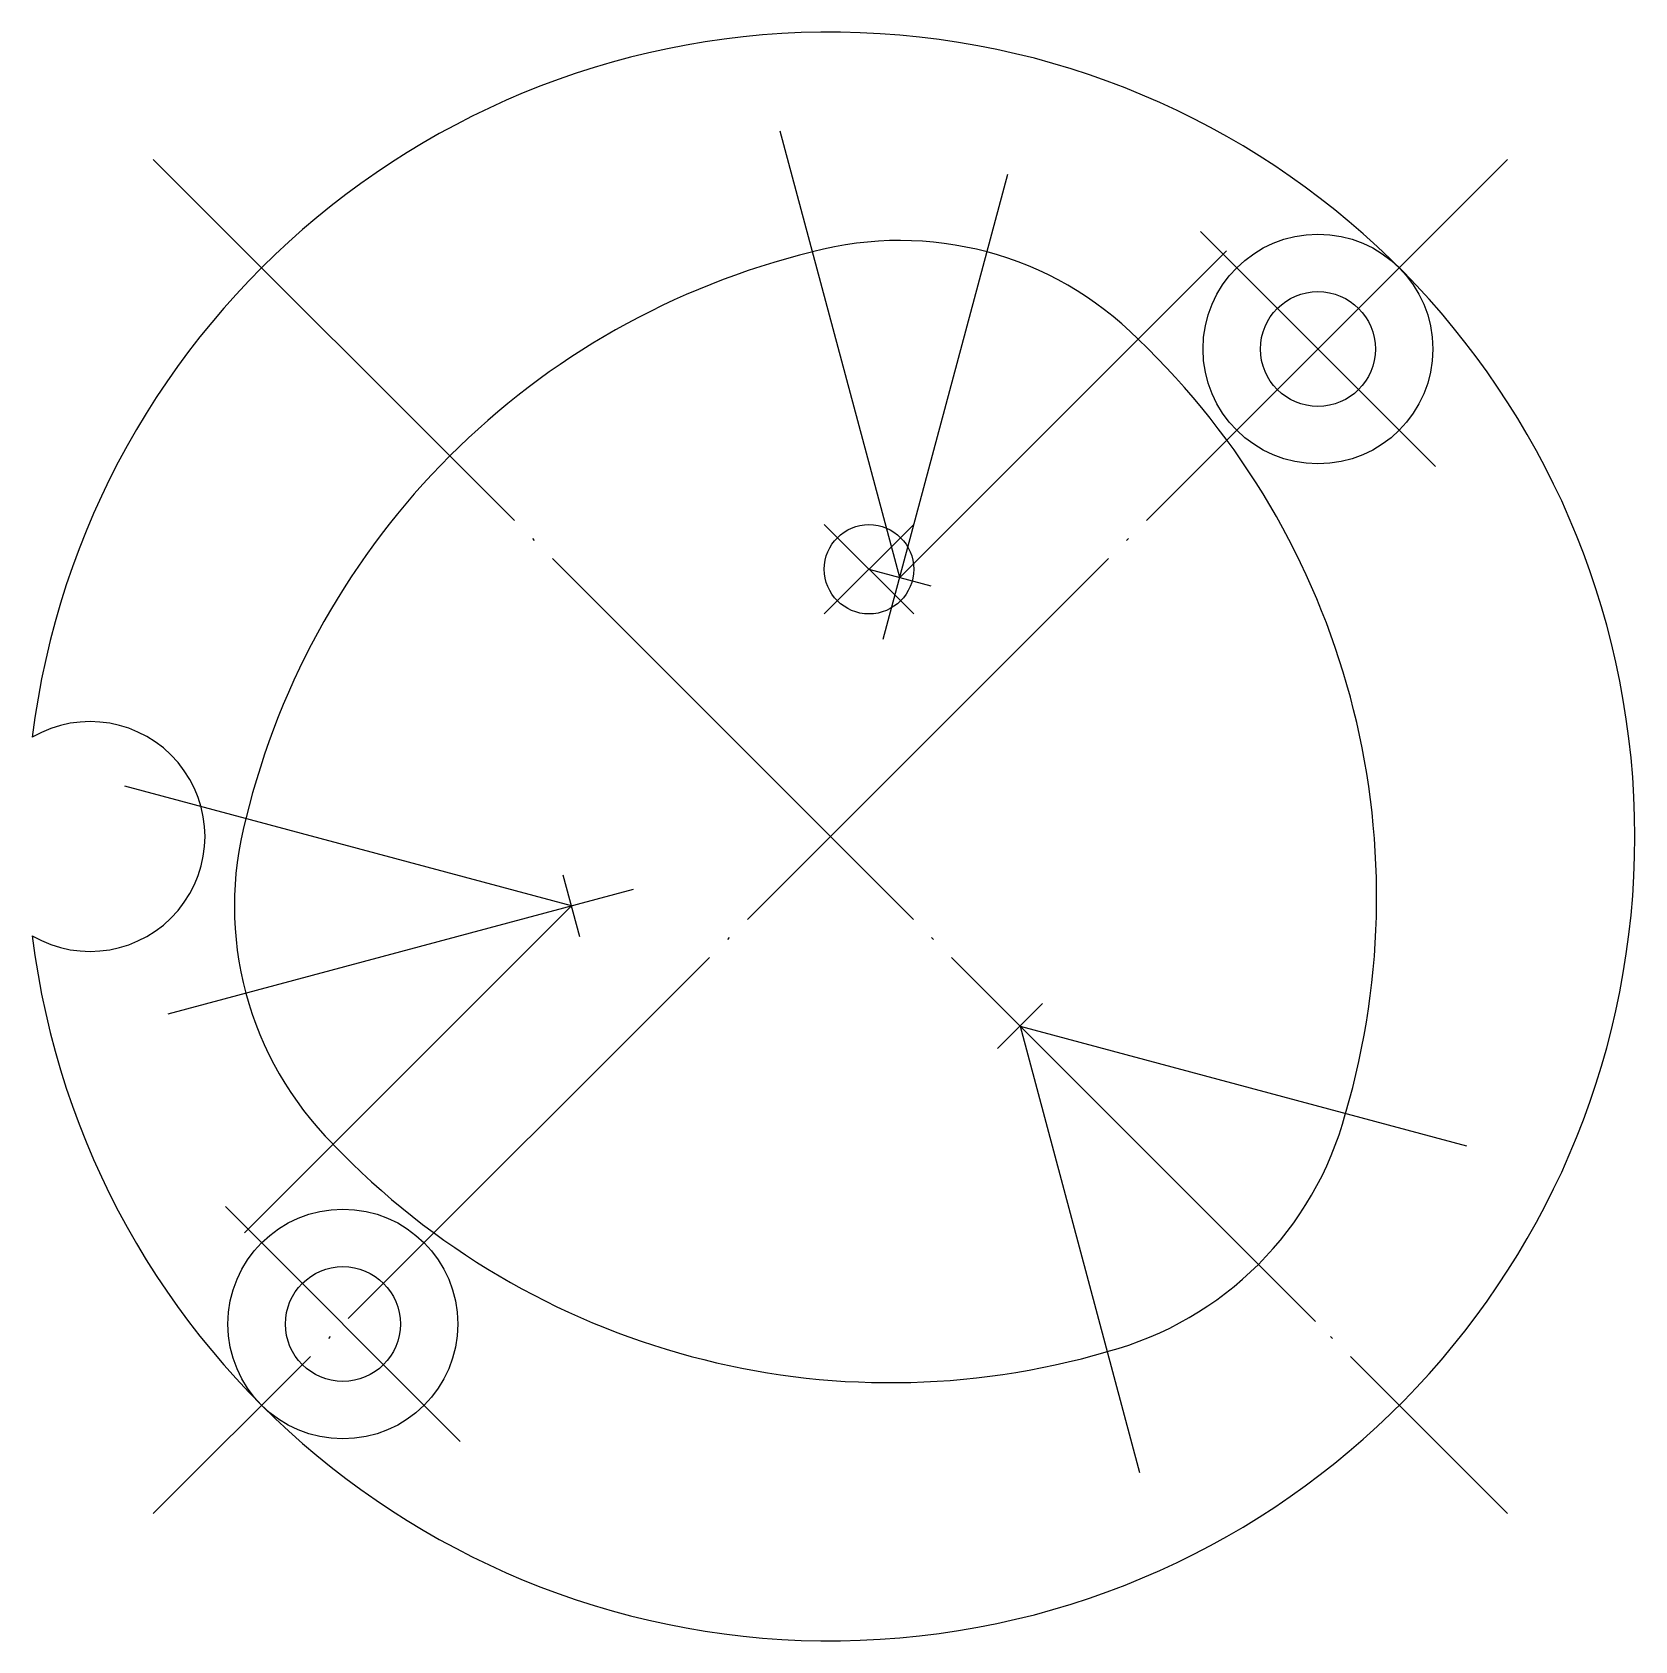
# Model space of a CAD drawing. Extents: x 180.6 to 243.4, y 726.3 to 789.3.
import ezdxf

# ---------------------------------------------------------------- set-up
doc = ezdxf.new("R2010")
doc.units = 0
doc.header["$MEASUREMENT"] = 0
doc.linetypes.add('CENTER', pattern=[22, 20, -1, 0, -1])
doc.layers.get('0').update_dxf_attribs({"linetype": 'CONTINUOUS'})
doc.layers.add('$PARTREF_BOM', color=7, linetype='CONTINUOUS')
doc.styles.get("Standard").update_dxf_attribs({"font": 'txt.shx', "bigfont": 'chineset.shx'})

# ---------------------------------------------------------------- blocks, each defined once
blk = doc.blocks.new('PARTREF')
at = {"layer": '$PARTREF_BOM', "color": 2}
for p, q in [((-1.75, -1.75), (1.75, 1.75)), ((-1.75, 1.75), (1.75, -1.75))]:
    blk.add_line(p, q, dxfattribs=at)
blk.add_circle((0, 0), 1.75, dxfattribs=at)
at = {"layer": '$PARTREF_BOM', "color": 2, "flags": 1}
for tag, p in [('TAG5', (-16.086, -4.95)), ('TAG10', (-5.651, -4.998)), ('TAG15', (5.594, -4.742)), ('TAG14', (5.594, -8.742)), ('TAG4', (-16.086, -8.95)), ('TAG9', (-5.651, -8.998)), ('TAG3', (-16.086, -12.95)), ('TAG8', (-5.651, -12.998)), ('TAG13', (5.594, -12.742)), ('TAG2', (-16.086, -16.95)), ('TAG12', (5.594, -16.742)), ('TAG7', (-5.651, -16.998)), ('TAG11', (5.594, -20.742)), ('TAG1', (-16.086, -20.95)), ('TAG6', (-5.651, -20.998))]:
    blk.add_attdef(tag, p, '', height=2.5, dxfattribs=at)

msp = doc.modelspace()

# ---------------------------------------------------------------- linework, layer by layer
at = {"color": 1, "linetype": 'CENTER'}
for p, q in [((214.613, 767.971), (209.928, 785.455)), ((185.379, 784.346), (238.412, 731.313)), ((238.412, 784.346), (185.379, 731.313)), ((226.391, 781.517), (235.584, 772.325)), ((214.613, 767.971), (227.412, 780.77)), ((202.077, 753.904), (201.43, 756.319)), ((204.168, 755.759), (185.951, 750.877)), ((217.552, 752.172), (230.888, 738.836)), ((220.204, 751.288), (218.436, 749.521)), ((188.207, 743.333), (197.4, 734.141))]:
    msp.add_line(p, q, dxfattribs=at)
at = {"color": 7, "linetype": 'CONTINUOUS'}
for p, q in [((213.966, 765.557), (218.847, 783.774)), ((213.406, 768.295), (215.821, 767.648)), ((201.753, 755.112), (184.27, 759.796)), ((201.753, 755.112), (188.955, 742.313)), ((219.32, 750.405), (224.005, 732.921)), ((219.32, 750.405), (236.803, 745.72))]:
    msp.add_line(p, q, dxfattribs=at)
for centre, radius in [((230.987, 776.921), 4.5), ((230.987, 776.921), 2.25), ((192.804, 738.737), 4.5), ((192.804, 738.737), 2.25)]:
    msp.add_circle(centre, radius, dxfattribs=at)
for centre, radius, start, end in [((211.896, 757.829), 31.5, 187.08766, 172.91234), ((218.346, 751.38), 30.2, 103.68519, 166.3179), ((214.613, 767.971), 13.2, 45, 105), ((203.085, 755.467), 30.2, 343.68519, 46.3179), ((182.904, 757.829), 4.5, 239.73625, 120.26375), ((201.753, 755.112), 13.2, 165, 225), ((219.32, 750.405), 13.2, 285, 345), ((214.255, 766.64), 30.2, 223.68519, 286.3179)]:
    msp.add_arc(centre, radius, start, end, dxfattribs=at)

# ---------------------------------------------------------------- block references
at = {"color": 7}
msp.add_blockref('PARTREF', (213.406, 768.295), dxfattribs=at)

doc.saveas('drawing.dxf')
